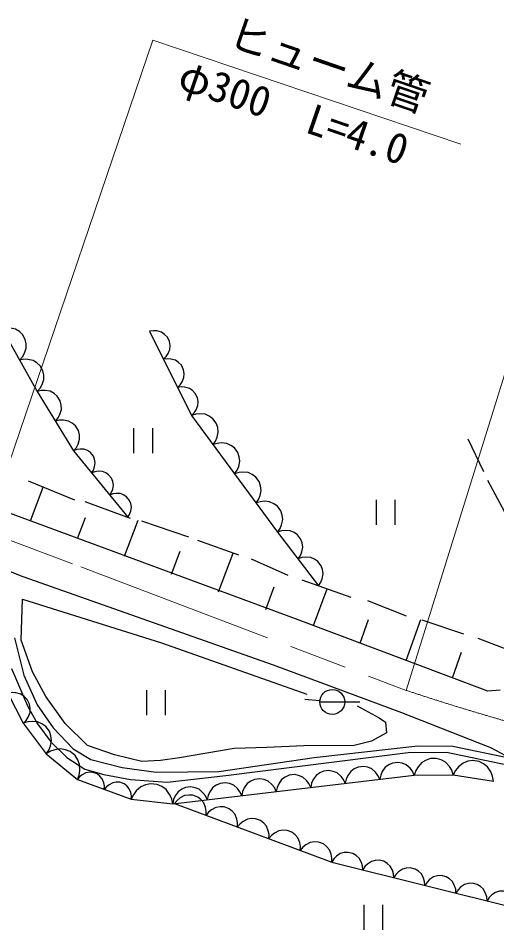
# Model space of a CAD drawing. Units: millimetres, scale not verified. Extents: x -12539 to 627461, y -205619 to 154381.
# Drawn here: x 419307 to 448078, y 35562 to 90380 of the extents above; entities that cross this region are included whole.
import ezdxf
from ezdxf.enums import TextEntityAlignment as Align

# ---------------------------------------------------------------- set-up
doc = ezdxf.new("R2010")
doc.units = ezdxf.units.MM
doc.header["$LTSCALE"] = 1000
doc.linetypes.add('CHAIN', pattern=[18.5, 12, -1.5, 3.5, -1.5])
for name, color, linetype, lineweight in [('M-BGD', 7, 'Continuous', 25), ('M-BMK', 2, 'CHAIN', 13), ('M-BMK-HTXT', 7, 'Continuous', 13)]:
    doc.layers.add(name, color=color, linetype=linetype, lineweight=lineweight)
doc.styles.add('ＭＳ ゴシック', font='')
doc.styles.get('ＭＳ ゴシック').set_extended_font_data('MS Gothic')

msp = doc.modelspace()

# ---------------------------------------------------------------- linework, layer by layer
at = {"layer": 'M-BGD'}
for p, q in [((416222, 75477), (420442, 67937)), ((427208, 71557), (429729, 66489)), ((420442, 67937), (422639, 64367)), ((429729, 66489), (434898, 59473)), ((426241, 65728), (426241, 64228)), ((427393, 64228), (427393, 65728)), ((447301, 63093), (446359, 65058)), ((422639, 64367), (425891, 60365)), ((419895, 62560), (422685, 61413)), ((448699, 60413), (447545, 62585)), ((420037, 60151), (420804, 62186)), ((407220, 61640), (419582, 56810)), ((440827, 61408), (440827, 59908)), ((441978, 59908), (441978, 61408)), ((423314, 61327), (426040, 60310)), ((435972, 54268), (418622, 60684)), ((422867, 59086), (423344, 60352)), ((425697, 58020), (426519, 60202)), ((426710, 60159), (429544, 59185)), ((434898, 59473), (437366, 56255)), ((430084, 58991), (432550, 58104)), ((428527, 56954), (429044, 58325)), ((431357, 55888), (432234, 58217)), ((433307, 57866), (435513, 56893)), ((419582, 56810), (434633, 51502)), ((436357, 56612), (439298, 55573)), ((434187, 54823), (434702, 56189)), ((437056, 53860), (437889, 56071)), ((419491, 52982), (419566, 55447)), ((419566, 55447), (427920, 52827)), ((440315, 55357), (442634, 54440)), ((447544, 49908), (435972, 54268)), ((439858, 52804), (440358, 54212)), ((442635, 51758), (443508, 54216)), ((443564, 54202), (446073, 53358)), ((419077, 53117), (419649, 50878)), ((420163, 51069), (419491, 52982)), ((427920, 52827), (436660, 49724)), ((446938, 53099), (448885, 52363)), ((445412, 50711), (445965, 52266)), ((418907, 51266), (419867, 49028)), ((420965, 49595), (420163, 51069)), ((434633, 51502), (442352, 48626)), ((419649, 50878), (420448, 49096)), ((427015, 49964), (427015, 48464)), ((428166, 48464), (428166, 49964)), ((448277, 49969), (447544, 49908)), ((418690, 49796), (419610, 47982)), ((422128, 47966), (420965, 49595)), ((437440, 49326), (436543, 49402)), ((419867, 49028), (420461, 47954)), ((420448, 49096), (421408, 47703)), ((437441, 49263), (438934, 49263)), ((438937, 49263), (439837, 49263)), ((439685, 49026), (441004, 48302)), ((441004, 48302), (441392, 48043)), ((442352, 48626), (447705, 46515)), ((419610, 47982), (420988, 46143)), ((420461, 47954), (421260, 46857)), ((421408, 47703), (422618, 46446)), ((423473, 46647), (422128, 47966)), ((441392, 48043), (441443, 47397)), ((441443, 47397), (440538, 46906)), ((421260, 46857), (422220, 45921)), ((425102, 46078), (423473, 46647)), ((436479, 46621), (434255, 46518)), ((439504, 46647), (436479, 46621)), ((437103, 45921), (443339, 46629)), ((440538, 46906), (439504, 46647)), ((443339, 46629), (445441, 46606)), ((445441, 46606), (448907, 45885)), ((420988, 46143), (422862, 44594)), ((422618, 46446), (423669, 45806)), ((426731, 45690), (425102, 46078)), ((432290, 46466), (429006, 45897)), ((431786, 44847), (442755, 46218)), ((434255, 46518), (432290, 46466)), ((442755, 46218), (445063, 46240)), ((445063, 46240), (448802, 45462)), ((447705, 46515), (448907, 45885)), ((422220, 45921), (423316, 45212)), ((423669, 45806), (425565, 45327)), ((427868, 45742), (426731, 45690)), ((429006, 45897), (427868, 45742)), ((431374, 45075), (437103, 45921)), ((423316, 45212), (424459, 44893)), ((425565, 45327), (427605, 45030)), ((427605, 45030), (431374, 45075)), ((422862, 44594), (426103, 43409)), ((424459, 44893), (426058, 44596)), ((426058, 44596), (428268, 44436)), ((428268, 44436), (431786, 44847)), ((428595, 43143), (443118, 44860)), ((443118, 44860), (445464, 44884)), ((445464, 44884), (447878, 44505)), ((426103, 43409), (428595, 43143)), ((428708, 43156), (438155, 39631)), ((438155, 39631), (453094, 35904)), ((440086, 37062), (440086, 35562)), ((441237, 35562), (441237, 37062))]:
    msp.add_line(p, q, dxfattribs=at)
for points in [[(419387, 69822), (419564, 70014), (419684, 70230), (419789, 70530), (419786, 70801), (419733, 71062), (419569, 71354), (419375, 71536), (419145, 71680), (418835, 71748), (418591, 71753), (418332, 71707)], [(428048, 69868), (428211, 70028), (428325, 70211), (428429, 70468), (428438, 70705), (428403, 70935), (428272, 71197), (428110, 71364), (427916, 71499), (427649, 71571), (427436, 71586), (427208, 71557)], [(420442, 67937), (420619, 68129), (420739, 68345), (420844, 68645), (420841, 68916), (420788, 69177), (420624, 69469), (420429, 69651), (420200, 69795), (419890, 69863), (419646, 69868), (419387, 69822)], [(428889, 68178), (429052, 68338), (429166, 68522), (429270, 68779), (429279, 69015), (429243, 69245), (429113, 69507), (428951, 69674), (428757, 69810), (428489, 69882), (428276, 69897), (428048, 69868)], [(421540, 66152), (421704, 66345), (421812, 66559), (421902, 66854), (421888, 67117), (421826, 67368), (421655, 67644), (421459, 67813), (421231, 67943), (420928, 67997), (420691, 67992), (420442, 67937)], [(429729, 66489), (429892, 66649), (430006, 66832), (430110, 67090), (430119, 67326), (430084, 67556), (429954, 67818), (429791, 67985), (429598, 68120), (429330, 68192), (429117, 68208), (428889, 68178)], [(431021, 64735), (431175, 64949), (431268, 65181), (431335, 65494), (431298, 65764), (431212, 66019), (431012, 66291), (430794, 66448), (430547, 66564), (430228, 66593), (429983, 66567), (429729, 66489)], [(422639, 64367), (422803, 64560), (422911, 64774), (423000, 65069), (422986, 65331), (422924, 65582), (422754, 65859), (422558, 66028), (422330, 66158), (422027, 66211), (421789, 66207), (421540, 66152)], [(432314, 62981), (432467, 63195), (432560, 63427), (432627, 63740), (432590, 64010), (432504, 64265), (432304, 64537), (432086, 64694), (431839, 64810), (431520, 64839), (431275, 64813), (431021, 64735)], [(423723, 63033), (423836, 63208), (423901, 63393), (423942, 63643), (423902, 63855), (423825, 64052), (423657, 64259), (423480, 64375), (423280, 64456), (423028, 64467), (422835, 64438), (422639, 64367)], [(424807, 61699), (424920, 61874), (424985, 62060), (425026, 62309), (424987, 62521), (424909, 62718), (424741, 62925), (424564, 63041), (424364, 63123), (424112, 63133), (423920, 63104), (423723, 63033)], [(433606, 61227), (433759, 61442), (433852, 61673), (433919, 61986), (433882, 62256), (433796, 62511), (433596, 62783), (433378, 62940), (433131, 63056), (432812, 63085), (432567, 63060), (432314, 62981)], [(425891, 60365), (426004, 60540), (426069, 60726), (426110, 60975), (426071, 61187), (425993, 61384), (425825, 61591), (425648, 61707), (425449, 61789), (425196, 61800), (425004, 61771), (424807, 61699)], [(434898, 59473), (435051, 59688), (435144, 59919), (435211, 60232), (435174, 60502), (435088, 60757), (434888, 61029), (434671, 61186), (434423, 61302), (434104, 61331), (433859, 61306), (433606, 61227)], [(436132, 57864), (436270, 58067), (436353, 58283), (436410, 58576), (436371, 58827), (436286, 59062), (436095, 59312), (435889, 59455), (435657, 59557), (435360, 59579), (435132, 59551), (434898, 59473)], [(437366, 56255), (437505, 56458), (437587, 56674), (437644, 56967), (437605, 57218), (437520, 57453), (437329, 57703), (437124, 57846), (436891, 57949), (436594, 57970), (436366, 57942), (436132, 57864)], [(419610, 47982), (419784, 48155), (419905, 48354), (420015, 48632), (420023, 48886), (419983, 49134), (419841, 49415), (419665, 49594), (419455, 49738), (419165, 49814), (418936, 49829), (418690, 49796)], [(420988, 46143), (421148, 46371), (421245, 46615), (421312, 46946), (421271, 47231), (421178, 47499), (420964, 47784), (420733, 47948), (420471, 48068), (420135, 48095), (419876, 48067), (419610, 47982)], [(422862, 44594), (422970, 44868), (423008, 45143), (422996, 45500), (422883, 45783), (422721, 46035), (422430, 46275), (422152, 46387), (421853, 46445), (421500, 46390), (421241, 46297), (420988, 46143)], [(443118, 44860), (443012, 45090), (442864, 45277), (442634, 45481), (442391, 45579), (442138, 45628), (441817, 45590), (441582, 45483), (441369, 45332), (441193, 45080), (441098, 44863), (441043, 44615)], [(445464, 44884), (445374, 45153), (445230, 45381), (444999, 45636), (444739, 45774), (444463, 45860), (444099, 45856), (443824, 45765), (443568, 45622), (443342, 45361), (443209, 45131), (443118, 44860)], [(447878, 44505), (447831, 44797), (447723, 45055), (447529, 45357), (447287, 45544), (447017, 45679), (446643, 45738), (446345, 45692), (446057, 45589), (445780, 45360), (445605, 45147), (445464, 44884)], [(424482, 44001), (424490, 44210), (424450, 44404), (424357, 44640), (424215, 44802), (424046, 44932), (423795, 45024), (423583, 45033), (423369, 45001), (423146, 44881), (422995, 44757), (422862, 44594)], [(438968, 44369), (438862, 44599), (438714, 44786), (438485, 44991), (438242, 45088), (437989, 45137), (437667, 45099), (437433, 44992), (437219, 44841), (437044, 44589), (436948, 44372), (436894, 44124)], [(441043, 44615), (440937, 44844), (440789, 45032), (440559, 45236), (440317, 45334), (440064, 45383), (439742, 45344), (439507, 45238), (439294, 45086), (439119, 44834), (439023, 44618), (438968, 44369)], [(426103, 43409), (426110, 43617), (426071, 43811), (425978, 44047), (425835, 44209), (425667, 44340), (425416, 44432), (425203, 44441), (424989, 44408), (424766, 44288), (424615, 44164), (424482, 44001)], [(434819, 43879), (434713, 44108), (434564, 44296), (434335, 44500), (434092, 44597), (433839, 44646), (433518, 44608), (433283, 44502), (433070, 44350), (432894, 44098), (432799, 43882), (432744, 43633)], [(436894, 44124), (436788, 44353), (436639, 44541), (436410, 44745), (436167, 44843), (435914, 44892), (435592, 44854), (435358, 44747), (435144, 44596), (434969, 44344), (434874, 44127), (434819, 43879)], [(428595, 43143), (428532, 43439), (428408, 43698), (428194, 43998), (427936, 44177), (427654, 44302), (427267, 44343), (426965, 44281), (426675, 44160), (426402, 43912), (426233, 43685), (426103, 43409)], [(430669, 43388), (430563, 43617), (430415, 43805), (430186, 44009), (429943, 44107), (429690, 44156), (429368, 44118), (429133, 44011), (428920, 43860), (428745, 43607), (428649, 43391), (428595, 43143)], [(432744, 43633), (432638, 43863), (432490, 44050), (432260, 44255), (432017, 44352), (431764, 44401), (431443, 44363), (431208, 44256), (430995, 44105), (430819, 43853), (430724, 43636), (430669, 43388)], [(430598, 42451), (430608, 42695), (430563, 42921), (430456, 43198), (430291, 43389), (430095, 43542), (429803, 43652), (429554, 43664), (429304, 43628), (429042, 43489), (428865, 43345), (428708, 43156)], [(432487, 41746), (432497, 41990), (432453, 42216), (432346, 42493), (432180, 42684), (431985, 42837), (431692, 42947), (431443, 42959), (431193, 42923), (430932, 42784), (430754, 42640), (430598, 42451)], [(434376, 41041), (434387, 41284), (434342, 41511), (434235, 41788), (434070, 41978), (433874, 42132), (433581, 42241), (433333, 42253), (433083, 42218), (432821, 42079), (432644, 41935), (432487, 41746)], [(436266, 40336), (436276, 40579), (436231, 40806), (436125, 41082), (435959, 41273), (435764, 41427), (435471, 41536), (435222, 41548), (434972, 41513), (434710, 41373), (434533, 41230), (434376, 41041)], [(438155, 39631), (438165, 39874), (438121, 40101), (438014, 40377), (437848, 40568), (437653, 40722), (437360, 40831), (437112, 40843), (436861, 40807), (436600, 40668), (436422, 40525), (436266, 40336)], [(440022, 39165), (440006, 39397), (439939, 39607), (439808, 39858), (439631, 40021), (439429, 40146), (439140, 40218), (438903, 40203), (438669, 40142), (438436, 39982), (438283, 39827), (438155, 39631)], [(441890, 38699), (441873, 38931), (441807, 39141), (441676, 39392), (441498, 39555), (441296, 39680), (441007, 39752), (440770, 39737), (440537, 39676), (440303, 39516), (440151, 39361), (440022, 39165)], [(443757, 38233), (443741, 38465), (443674, 38675), (443543, 38926), (443366, 39089), (443164, 39214), (442874, 39286), (442638, 39271), (442404, 39210), (442171, 39050), (442018, 38895), (441890, 38699)], [(445625, 37767), (445608, 37999), (445541, 38209), (445411, 38460), (445233, 38624), (445031, 38748), (444742, 38821), (444505, 38805), (444272, 38744), (444038, 38584), (443885, 38429), (443757, 38233)], [(447492, 37301), (447475, 37534), (447409, 37744), (447278, 37995), (447101, 38158), (446899, 38283), (446609, 38355), (446372, 38339), (446139, 38279), (445906, 38119), (445753, 37963), (445625, 37767)], [(449359, 36836), (449343, 37068), (449276, 37278), (449145, 37529), (448968, 37692), (448766, 37817), (448476, 37889), (448240, 37874), (448006, 37813), (447773, 37653), (447620, 37498), (447492, 37301)]]:
    msp.add_lwpolyline(points, dxfattribs=at)
msp.add_circle((438187, 49263), 746, dxfattribs=at)
at = {"layer": 'M-BMK'}
for p, q in [((394012, 68271), (423071, 57381)), ((423071, 57381), (442624, 49960))]:
    msp.add_line(p, q, dxfattribs=at)
msp.add_arc((489842, 192334), 150000, 251.65189, 257.06226, dxfattribs=at)
at = {"layer": 'M-BMK-HTXT'}
for p, q in [((418724, 63520), (427406, 89058)), ((427406, 89058), (445918, 82797)), ((442624, 49960), (451586, 78752))]:
    msp.add_line(p, q, dxfattribs=at)

# ---------------------------------------------------------------- texts
at = {"layer": 'M-BMK-HTXT', "style": 'ＭＳ ゴシック'}
for s, p in [('ヒューム管', (431606, 88226)), ('φ300\u3000L=4.0', (428601, 85675))]:
    msp.add_text(s, height=1833, rotation=341, dxfattribs=at).set_placement(p, align=Align.BOTTOM_LEFT)

doc.saveas('drawing.dxf')
